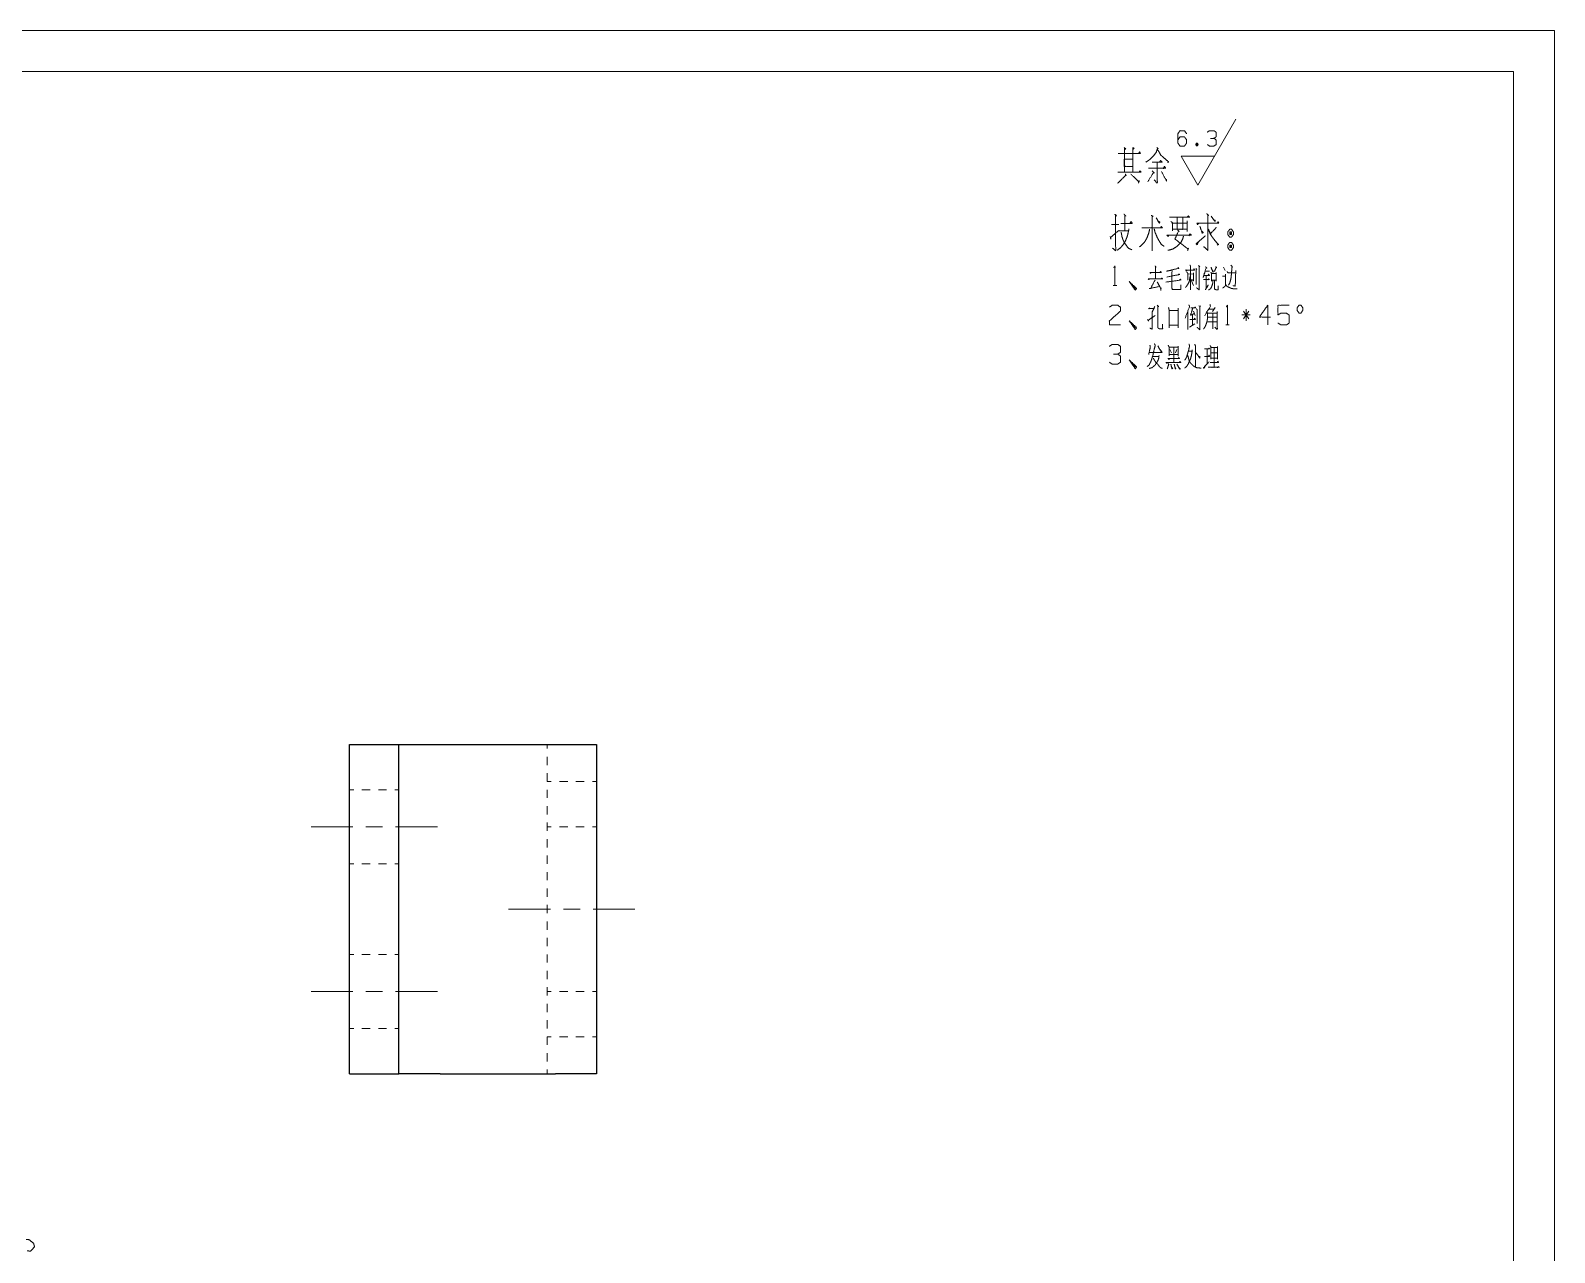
# Model space of a CAD drawing. Header units: millimetres. Extents: x 0 to 420, y 0 to 297.
# Drawn here: x 234.9 to 420, y 148.6 to 297 of the extents above; entities that cross this region are included whole.
import ezdxf

# ---------------------------------------------------------------- set-up
doc = ezdxf.new("R2010")
doc.units = ezdxf.units.MM
doc.layers.add('101', color=7, linetype='Continuous', true_color=0xffffff)

msp = doc.modelspace()

# ---------------------------------------------------------------- linework, layer by layer
at = {"layer": '101', "color": 133, "linetype": 'Continuous', "lineweight": 18}
for p, q in [((420, 297), (0, 297)), ((420, 0), (420, 297)), ((415, 292), (25, 292)), ((415, 5), (415, 292))]:
    msp.add_line(p, q, dxfattribs=at)
at = {"layer": '101', "color": 43, "linetype": 'Continuous', "lineweight": 18}
for p, q in [((376.68, 278.22), (381.3, 286.22)), ((376.5, 283.31), (376.63, 282.98)), ((374.66, 281.72), (378.7, 281.72)), ((376.68, 278.22), (374.66, 281.72))]:
    msp.add_line(p, q, dxfattribs=at)
at = {"layer": '101', "color": 72, "linetype": 'Continuous', "lineweight": 18}
for p, q in [((366.19, 273.45), (367.09, 273.45)), ((367.09, 272.66), (368.23, 272.66)), ((376.76, 268.46), (376.9, 268.31)), ((375.47, 267.41), (376.14, 267.44)), ((375.82, 266.79), (376.14, 266.01)), ((376.42, 268.11), (376.57, 267.96)), ((376.48, 268.01), (376.48, 266.14)), ((379.65, 267.16), (379.97, 267.16)), ((379.79, 268.24), (380, 267.84)), ((366.4, 266.01), (366.82, 266.01)), ((376.16, 262.9), (376.34, 262.4)), ((376.8, 263.57), (377.04, 263.5)), ((378.01, 263.15), (378.7, 263.15)), ((378.79, 263.35), (378.45, 262.87)), ((382.21, 262.92), (382.88, 261.97)), ((382.86, 262.92), (382.21, 261.97)), ((382.53, 261.72), (382.53, 263.15)), ((375.47, 262.85), (375.47, 260.67)), ((375.66, 260.95), (376.32, 261.37)), ((376.04, 262.47), (376.04, 261.2)), ((377.87, 261.62), (378.98, 261.62)), ((377.9, 262.17), (379, 262.17)), ((380.06, 261.25), (380.48, 261.25)), ((383.04, 262.45), (382.03, 262.45)), ((371.25, 257.41), (371.92, 257.41)), ((373.19, 258.54), (374.29, 258.54)), ((373.21, 257.64), (374.29, 257.64)), ((373.28, 258.26), (373.48, 257.84)), ((373.76, 258.44), (373.76, 256.69)), ((374.11, 258.26), (373.94, 257.84)), ((374.29, 258.66), (374.29, 257.44)), ((375.54, 258.04), (375.96, 258.04)), ((377.82, 258.31), (377.82, 256.49)), ((378.26, 257.84), (379.04, 257.84))]:
    msp.add_line(p, q, dxfattribs=at)
at = {"layer": '101', "color": 251, "linetype": 'Continuous', "lineweight": 25}
for p, q in [((273.63, 210.29), (279.63, 210.29)), ((273.63, 170.29), (273.63, 210.29)), ((279.63, 170.29), (279.63, 210.29)), ((284.63, 210.29), (298.63, 210.29)), ((303.63, 210.29), (303.63, 170.29)), ((273.63, 170.29), (279.63, 170.29)), ((284.63, 170.29), (298.63, 170.29))]:
    msp.add_line(p, q, dxfattribs=at)
at = {"layer": '101', "color": 53, "linetype": 'Continuous', "lineweight": 18}
for p, q in [((297.63, 209.79), (297.63, 210.29)), ((297.63, 207.79), (297.63, 208.79)), ((297.63, 205.79), (297.63, 206.79)), ((298.13, 205.79), (297.63, 205.79)), ((300.13, 205.79), (299.13, 205.79)), ((302.13, 205.79), (301.13, 205.79)), ((303.63, 205.79), (303.13, 205.79)), ((274.13, 204.79), (273.63, 204.79)), ((276.13, 204.79), (275.13, 204.79)), ((278.13, 204.79), (277.13, 204.79)), ((279.63, 204.79), (279.13, 204.79)), ((297.63, 203.79), (297.63, 204.79)), ((297.63, 201.79), (297.63, 202.79)), ((297.63, 199.79), (297.63, 200.79)), ((297.63, 200.29), (298.13, 200.29)), ((299.13, 200.29), (300.13, 200.29)), ((301.13, 200.29), (302.13, 200.29)), ((303.13, 200.29), (303.63, 200.29)), ((297.63, 197.79), (297.63, 198.79)), ((297.63, 195.79), (297.63, 196.79)), ((273.63, 195.79), (274.13, 195.79)), ((275.13, 195.79), (276.13, 195.79)), ((277.13, 195.79), (278.13, 195.79)), ((279.13, 195.79), (279.63, 195.79)), ((297.63, 193.79), (297.63, 194.79)), ((297.63, 191.79), (297.63, 192.79)), ((297.63, 189.79), (297.63, 190.79)), ((297.63, 187.79), (297.63, 188.79)), ((297.63, 185.79), (297.63, 186.79)), ((274.13, 184.79), (273.63, 184.79)), ((276.13, 184.79), (275.13, 184.79)), ((278.13, 184.79), (277.13, 184.79)), ((279.63, 184.79), (279.13, 184.79)), ((297.63, 183.79), (297.63, 184.79)), ((297.63, 181.79), (297.63, 182.79)), ((297.63, 179.79), (297.63, 180.79)), ((298.13, 180.29), (297.63, 180.29)), ((300.13, 180.29), (299.13, 180.29)), ((302.13, 180.29), (301.13, 180.29)), ((303.63, 180.29), (303.13, 180.29)), ((297.63, 177.79), (297.63, 178.79)), ((297.63, 175.79), (297.63, 176.79)), ((273.63, 175.79), (274.13, 175.79)), ((275.13, 175.79), (276.13, 175.79)), ((277.13, 175.79), (278.13, 175.79)), ((279.13, 175.79), (279.63, 175.79)), ((297.63, 174.79), (298.13, 174.79)), ((297.63, 173.79), (297.63, 174.79)), ((299.13, 174.79), (300.13, 174.79)), ((301.13, 174.79), (302.13, 174.79)), ((303.13, 174.79), (303.63, 174.79)), ((297.63, 171.79), (297.63, 172.79)), ((297.63, 170.29), (297.63, 170.79))]:
    msp.add_line(p, q, dxfattribs=at)
at = {"layer": '101', "color": 151, "linetype": 'Continuous', "lineweight": 18}
for p, q in [((275.62, 200.29), (277.63, 200.29)), ((299.62, 190.29), (301.63, 190.29)), ((275.62, 180.29), (277.63, 180.29))]:
    msp.add_line(p, q, dxfattribs=at)
at = {"layer": '101', "color": 43, "linetype": 'Continuous', "lineweight": 18}
for points, knots in [([(374.25, 283.71), (374.5, 284.08), (375.05, 284.08), (375.31, 283.71), (375.31, 283.33), (375.05, 282.96), (374.5, 282.96), (374.25, 283.33), (374.25, 284.46), (374.5, 284.83), (375.05, 284.83), (375.31, 284.46)], [0, 0, 0.07696, 0.169763, 0.248074, 0.312019, 0.390329, 0.483132, 0.560093, 0.751926, 0.828886, 0.921689, 1, 1]), ([(376.5, 282.98), (376.63, 282.98), (376.7, 283.16), (376.63, 283.31), (376.5, 283.31), (376.43, 283.16), (376.5, 282.98), (376.63, 283.31)], [0, 0, 0.093979, 0.236782, 0.365956, 0.459935, 0.589108, 0.731911, 1, 1]), ([(378.63, 283.9), (378.89, 284.08), (378.89, 284.65), (378.63, 284.83), (378.09, 284.83), (377.82, 284.65)], [0, 0, 0.153874, 0.429854, 0.583727, 0.846126, 1, 1]), ([(377.84, 283.14), (378.09, 282.96), (378.63, 282.96), (378.89, 283.14), (378.89, 283.71), (378.63, 283.9), (378.23, 283.9)], [0, 0, 0.124127, 0.343692, 0.472447, 0.703376, 0.836727, 1, 1])]:
    msp.add_open_spline(points, degree=1, knots=knots, dxfattribs=at)
at = {"layer": '101', "color": 72, "linetype": 'Continuous', "lineweight": 18}
for points, knots in [([(367.72, 282.79), (367.91, 282.64), (367.75, 282.49), (367.75, 282.79), (367.75, 279.79), (367.75, 282.07), (366.98, 282.07), (369.71, 282.07), (368.78, 282.07), (368.78, 282.75), (368.78, 279.79), (368.78, 281.36), (367.72, 281.36), (367.72, 280.5), (368.78, 280.5), (368.78, 279.79), (366.93, 279.79), (369.79, 279.79), (369.66, 279.97), (369.53, 279.79)], [0, 0, 0.009716, 0.018619, 0.030835, 0.152989, 0.24613, 0.277437, 0.388628, 0.426412, 0.453897, 0.574524, 0.638654, 0.681835, 0.716954, 0.760134, 0.789146, 0.864712, 0.9813, 0.99065, 1, 1]), ([(368.81, 282.56), (368.94, 282.67), (368.78, 282.79)], [0, 0, 0.471513, 1, 1]), ([(369.47, 282.07), (369.61, 282.26), (369.69, 282.07)], [0, 0, 0.529935, 1, 1]), ([(371.7, 282.79), (371.85, 282.64), (371.77, 282.67), (371.62, 282.22), (371.35, 281.85), (371.03, 281.51), (370.74, 281.25), (370.37, 281.02)], [0, 0, 0.086308, 0.121019, 0.309419, 0.490702, 0.673784, 0.82866, 1, 1]), ([(371.75, 282.56), (371.96, 282.26), (372.15, 281.89), (372.52, 281.55), (372.97, 281.17), (373.1, 281.06), (373.13, 281.06), (373.02, 280.91)], [0, 0, 0.162718, 0.348019, 0.570215, 0.829884, 0.906876, 0.91863, 1, 1]), ([(367.86, 279.56), (367.96, 279.37), (367.94, 279.45), (366.93, 278.44)], [0, 0, 0.125, 0.171154, 1, 1]), ([(368.55, 279.56), (369.53, 278.59), (369.53, 278.77), (369.47, 278.44)], [0, 0, 0.723289, 0.821345, 1, 1]), ([(371.14, 279.94), (371.38, 279.67), (371.32, 279.79), (370.58, 278.62)], [0, 0, 0.190892, 0.257813, 1, 1]), ([(370.66, 280.27), (372.76, 280.27), (372.62, 280.5), (372.49, 280.2)], [0, 0, 0.780473, 0.877782, 1, 1]), ([(371.14, 281.02), (372.33, 281.02), (372.15, 281.21), (372.01, 281.02)], [0, 0, 0.707422, 0.863849, 1, 1]), ([(371.75, 281.02), (371.75, 278.44), (371.38, 278.85)], [0, 0, 0.823407, 1, 1]), ([(372.25, 279.86), (372.86, 278.77), (372.89, 278.92), (372.84, 278.7)], [0, 0, 0.764771, 0.858207, 1, 1]), ([(366.58, 274.69), (366.8, 274.46), (366.69, 274.61), (366.69, 270.26), (366.32, 270.56)], [0, 0, 0.058118, 0.092645, 0.910293, 1, 1]), ([(367.7, 274.69), (367.94, 274.46), (367.8, 274.54), (367.8, 272.7)], [0, 0, 0.141502, 0.20722, 1, 1]), ([(371.01, 274.54), (371.25, 274.42), (371.14, 274.46), (371.14, 270.22), (371.14, 273.04), (369.87, 273.04), (372.36, 273.04), (372.23, 273.22), (372.17, 273.04)], [0, 0, 0.022711, 0.032398, 0.397211, 0.639344, 0.748901, 0.963455, 0.983225, 1, 1]), ([(371.62, 274.24), (371.99, 273.6), (372.07, 273.75), (371.88, 273.82)], [0, 0, 0.666004, 0.819281, 1, 1]), ([(373.25, 274.31), (375.67, 274.31), (375.53, 274.5), (375.38, 274.31)], [0, 0, 0.83535, 0.914861, 1, 1]), ([(373.39, 273.82), (373.6, 273.64), (373.6, 272.66), (373.6, 272.85), (375.38, 272.85), (375.38, 272.59), (375.38, 273.9), (375.38, 273.6), (373.52, 273.6), (374.18, 273.6), (374.18, 274.27), (374.18, 272.85), (374.85, 272.85), (374.85, 274.24)], [0, 0, 0.024062, 0.10693, 0.122866, 0.273837, 0.296147, 0.407698, 0.433195, 0.590926, 0.647256, 0.704625, 0.825739, 0.882073, 1, 1]), ([(377.76, 274.76), (377.97, 274.5), (377.89, 274.65), (377.89, 270.3), (377.39, 270.75)], [0, 0, 0.060994, 0.091683, 0.877914, 1, 1]), ([(378.29, 274.46), (378.76, 273.82), (378.79, 273.94), (378.58, 273.97)], [0, 0, 0.706404, 0.808919, 1, 1]), ([(366.03, 271.99), (366.11, 271.65), (366.05, 271.84), (367.09, 272.74)], [0, 0, 0.181305, 0.283197, 1, 1]), ([(368.31, 272.92), (368.2, 272.4), (368.1, 271.99), (367.96, 271.65), (367.8, 271.27), (367.54, 270.9), (367.27, 270.6), (366.85, 270.3)], [0, 0, 0.172187, 0.309112, 0.425674, 0.556628, 0.704269, 0.832974, 1, 1]), ([(367.3, 273.56), (368.71, 273.56), (368.57, 273.82), (368.44, 273.6)], [0, 0, 0.716778, 0.866786, 1, 1]), ([(367.35, 272.51), (367.41, 272.25), (367.46, 271.95), (367.57, 271.61), (367.72, 271.27), (368.23, 270.56), (368.65, 270.37)], [0, 0, 0.101602, 0.217193, 0.351409, 0.492973, 0.824035, 1, 1]), ([(370.82, 272.85), (370.69, 272.32), (370.45, 271.72), (370.18, 271.27), (369.6, 270.71)], [0, 0, 0.214887, 0.471142, 0.678416, 1, 1]), ([(371.38, 272.89), (371.48, 272.47), (371.7, 271.95), (371.96, 271.46), (372.25, 271.01), (372.57, 270.79)], [0, 0, 0.172219, 0.401193, 0.625588, 0.842424, 1, 1]), ([(373.18, 272.14), (373.04, 271.99), (372.91, 272.14), (375.88, 272.14), (375.72, 272.32), (375.59, 272.06)], [0, 0, 0.051206, 0.102405, 0.861894, 0.924787, 1, 1]), ([(374.24, 272.74), (374.42, 272.59), (374.34, 272.66), (373.89, 271.69), (375.48, 270.45), (375.53, 270.56), (375.43, 270.26)], [0, 0, 0.0615, 0.089675, 0.366506, 0.885938, 0.917991, 1, 1]), ([(376.78, 273.56), (376.64, 273.41), (376.56, 273.6), (379.21, 273.6), (379.14, 273.79), (379.03, 273.6)], [0, 0, 0.057617, 0.116242, 0.879371, 0.937997, 1, 1]), ([(376.93, 273.22), (377.2, 272.36), (377.33, 272.47), (377.15, 272.66)], [0, 0, 0.673373, 0.803137, 1, 1]), ([(378.92, 273.07), (378.21, 272.32), (377.94, 272.89), (378.21, 272.25), (378.45, 271.87), (378.71, 271.54), (379.16, 271.01), (379.21, 271.01), (379.03, 270.94)], [0, 0, 0.248756, 0.397955, 0.563609, 0.670256, 0.773233, 0.939247, 0.951973, 1, 1]), ([(380.77, 272.85), (380.54, 272.85), (380.32, 272.55), (380.32, 272.21), (380.54, 271.91), (380.77, 271.91), (380.99, 272.21), (380.99, 272.55), (380.77, 272.85)], [0, 0, 0.091012, 0.231146, 0.359875, 0.500009, 0.591021, 0.731146, 0.859875, 1, 1]), ([(380.54, 272.21), (380.77, 272.21), (380.54, 272.55), (380.54, 272.21)], [0, 0, 0.24116, 0.6589, 1, 1]), ([(380.77, 272.21), (380.77, 272.55), (380.54, 272.55)], [0, 0, 0.585821, 1, 1]), ([(374.93, 272.02), (374.85, 271.72), (374.61, 271.24), (374.1, 270.75), (373.63, 270.45), (373.04, 270.3)], [0, 0, 0.1141, 0.31364, 0.571346, 0.778587, 1, 1]), ([(376.72, 271.31), (376.59, 270.97), (376.46, 271.09), (377.6, 272.06)], [0, 0, 0.178046, 0.263407, 1, 1]), ([(380.99, 270.94), (380.77, 271.27), (380.54, 271.27), (380.32, 270.94), (380.32, 270.64), (380.54, 270.3), (380.77, 270.3), (380.99, 270.64), (380.99, 270.94)], [0, 0, 0.149199, 0.238514, 0.387721, 0.500007, 0.649207, 0.738522, 0.887714, 1, 1]), ([(380.54, 270.94), (380.54, 270.64), (380.77, 270.64)], [0, 0, 0.556971, 1, 1]), ([(380.77, 270.94), (380.54, 270.94), (380.77, 270.64), (380.77, 270.94)], [0, 0, 0.258827, 0.674606, 1, 1]), ([(375.72, 268.49), (375.79, 268.36), (375.79, 265.51)], [0, 0, 0.047976, 1, 1]), ([(380.69, 268.49), (380.84, 268.34), (380.8, 267.99), (380.76, 267.51), (380.69, 266.84), (380.55, 266.34), (380.39, 266.06)], [0, 0, 0.080825, 0.218771, 0.40554, 0.67167, 0.875423, 1, 1]), ([(366.47, 268.19), (366.61, 268.39), (366.61, 266.01)], [0, 0, 0.093489, 1, 1]), ([(371.48, 268.41), (371.61, 268.24), (371.52, 268.31), (371.52, 266.84), (370.65, 266.84), (372.4, 266.84), (372.31, 266.94), (372.21, 266.81)], [0, 0, 0.045422, 0.069988, 0.382586, 0.566131, 0.936972, 0.965258, 1, 1]), ([(370.78, 266.81), (370.7, 266.74), (370.65, 266.84)], [0, 0, 0.476601, 1, 1]), ([(371.48, 266.69), (370.93, 265.66), (370.78, 265.66), (372.03, 265.91), (371.75, 266.44), (372.19, 265.61), (372.21, 265.76), (372.17, 265.44)], [0, 0, 0.252054, 0.286553, 0.564057, 0.693382, 0.896347, 0.929102, 1, 1]), ([(371, 267.61), (370.92, 267.51), (370.86, 267.61), (372.24, 267.61), (372.15, 267.74), (372.08, 267.61)], [0, 0, 0.069428, 0.128326, 0.845633, 0.925284, 1, 1]), ([(372.79, 266.44), (374.62, 266.69), (374.55, 266.81), (374.45, 266.69)], [0, 0, 0.857804, 0.924206, 1, 1]), ([(374.27, 268.24), (374.36, 268.06), (374.31, 268.11), (372.87, 267.76), (373.53, 267.91), (373.53, 265.71), (373.56, 265.56), (373.65, 265.54), (374.61, 265.54), (374.61, 266.11)], [0, 0, 0.030686, 0.042095, 0.272771, 0.377788, 0.722125, 0.746246, 0.760617, 0.910004, 1, 1]), ([(372.89, 267.06), (374.47, 267.36), (374.36, 267.44), (374.24, 267.31)], [0, 0, 0.839668, 0.907774, 1, 1]), ([(375.75, 267.19), (375.68, 266.81), (375.65, 266.59), (375.58, 266.39), (375.4, 266.09), (375.31, 265.96), (375.17, 265.79)], [0, 0, 0.246559, 0.393714, 0.530761, 0.755732, 0.854643, 1, 1]), ([(375.35, 267.89), (375.29, 267.76), (375.2, 267.91), (376.28, 267.91), (376.21, 268.06), (376.16, 267.91)], [0, 0, 0.079277, 0.180905, 0.810312, 0.907118, 1, 1]), ([(375.35, 267.64), (375.45, 267.49), (375.45, 266.66)], [0, 0, 0.182103, 1, 1]), ([(376.14, 267.56), (376.14, 266.59), (375.98, 266.74)], [0, 0, 0.816843, 1, 1]), ([(376.83, 268.36), (376.83, 265.51), (376.51, 265.76)], [0, 0, 0.875682, 1, 1]), ([(377.62, 268.31), (377.76, 268.14), (377.69, 268.21), (377.32, 267.01), (377.57, 267.76), (378.1, 267.76)], [0, 0, 0.077467, 0.112959, 0.545479, 0.81742, 1, 1]), ([(377.36, 266.74), (378.1, 266.74), (377.99, 266.84), (377.9, 266.71)], [0, 0, 0.71297, 0.852965, 1, 1]), ([(377.45, 267.26), (378.08, 267.26), (377.99, 267.39), (377.92, 267.26)], [0, 0, 0.681984, 0.846075, 1, 1]), ([(377.68, 267.24), (377.68, 265.71), (377.59, 265.49), (377.94, 266.11)], [0, 0, 0.613744, 0.711026, 1, 1]), ([(378.49, 266.61), (378.49, 266.34), (378.42, 266.06), (378.31, 265.79), (378.19, 265.61), (377.96, 265.49)], [0, 0, 0.206834, 0.420393, 0.64207, 0.803267, 1, 1]), ([(378.24, 267.66), (378.33, 267.51), (378.33, 266.56), (378.33, 266.69), (378.91, 266.69), (378.91, 266.56), (378.91, 267.61), (378.91, 267.49), (378.31, 267.49)], [0, 0, 0.046631, 0.301098, 0.334579, 0.490817, 0.524299, 0.805552, 0.839034, 1, 1]), ([(378.28, 268.24), (378.51, 267.66), (378.56, 267.74), (378.42, 267.91)], [0, 0, 0.661535, 0.759644, 1, 1]), ([(378.68, 266.61), (378.68, 265.66), (378.75, 265.56), (378.89, 265.51), (379.16, 265.51), (379.16, 265.99)], [0, 0, 0.48405, 0.546451, 0.622883, 0.75797, 1, 1]), ([(378.86, 268.34), (378.95, 268.19), (378.91, 268.26), (378.7, 267.74)], [0, 0, 0.211497, 0.312205, 1, 1]), ([(380.04, 267.39), (380.04, 266.14), (380.02, 265.99), (379.88, 265.86), (379.69, 265.71)], [0, 0, 0.681085, 0.763373, 0.866206, 1, 1]), ([(380.23, 267.74), (380.34, 267.56), (381.26, 267.56)], [0, 0, 0.182091, 1, 1]), ([(381.28, 267.84), (381.22, 265.96), (380.96, 266.01)], [0, 0, 0.874254, 1, 1]), ([(368.48, 266.29), (369.08, 265.66), (368.94, 265.66), (368.34, 266.51), (369.08, 265.44), (369.24, 265.66), (368.34, 266.51)], [0, 0, 0.178028, 0.207066, 0.420802, 0.689039, 0.745613, 1, 1]), ([(380.09, 266.11), (380.22, 265.91), (380.39, 265.84), (380.59, 265.74), (380.76, 265.66), (380.96, 265.64), (381.21, 265.61), (381.45, 265.61)], [0, 0, 0.153716, 0.279195, 0.422094, 0.547599, 0.675721, 0.838258, 1, 1]), ([(365.94, 263.4), (366.26, 263.62), (366.95, 263.62), (367.28, 263.4), (367.28, 262.92), (365.92, 261.72), (365.94, 261.25), (367.28, 261.25)], [0, 0, 0.069693, 0.192975, 0.265275, 0.350228, 0.674737, 0.759749, 1, 1]), ([(370.79, 263.3), (370.76, 263.2), (370.67, 263.25), (371.41, 263.25)], [0, 0, 0.111652, 0.218549, 1, 1]), ([(371.45, 263.47), (371.11, 262.77), (371.11, 260.72), (370.86, 260.85)], [0, 0, 0.250157, 0.910671, 1, 1]), ([(371.73, 263.65), (371.91, 263.45), (371.82, 263.5), (371.82, 260.97), (371.84, 260.85), (371.99, 260.77), (372.4, 260.77), (372.4, 261.35)], [0, 0, 0.063901, 0.08821, 0.6927, 0.722922, 0.765026, 0.862345, 1, 1]), ([(373.12, 263.35), (373.19, 263.02), (373.19, 260.9), (373.19, 261.22), (374.29, 261.22), (374.29, 260.9), (374.29, 263.25), (374.29, 263), (373.21, 263)], [0, 0, 0.0422, 0.311812, 0.353048, 0.492088, 0.533324, 0.831484, 0.863204, 1, 1]), ([(375.13, 262.07), (375.68, 263.5), (375.59, 263.65), (375.58, 263.67)], [0, 0, 0.881758, 0.982305, 1, 1]), ([(376.05, 263.25), (375.79, 262.42), (376.25, 262.62)], [0, 0, 0.633567, 1, 1]), ([(375.81, 263.3), (376.41, 263.3), (376.34, 263.42), (376.25, 263.3)], [0, 0, 0.66949, 0.829474, 1, 1]), ([(376.48, 263.2), (376.58, 263.1), (376.58, 261.42)], [0, 0, 0.080053, 1, 1]), ([(376.92, 263.5), (376.92, 260.65), (376.58, 260.95)], [0, 0, 0.863555, 1, 1]), ([(378.15, 263.7), (378.21, 263.5), (377.5, 262.37)], [0, 0, 0.134742, 1, 1]), ([(377.87, 262.67), (379.04, 262.67), (379.04, 262.87), (379.04, 260.67), (378.75, 260.95)], [0, 0, 0.294511, 0.345, 0.900411, 1, 1]), ([(380.13, 263.42), (380.27, 263.62), (380.27, 261.25)], [0, 0, 0.093497, 1, 1]), ([(385.49, 262.2), (384.15, 262.2), (385.16, 263.62), (385.16, 261.25)], [0, 0, 0.245868, 0.565295, 1, 1]), ([(386.41, 261.47), (386.75, 261.25), (387.44, 261.25), (387.77, 261.47), (387.77, 262.42), (387.44, 262.67), (386.75, 262.67), (386.41, 262.45), (386.41, 263.62), (387.77, 263.62)], [0, 0, 0.062231, 0.168346, 0.230572, 0.376815, 0.441263, 0.547378, 0.609609, 0.790489, 1, 1]), ([(388.97, 262.67), (389.2, 262.67), (389.41, 263), (389.41, 263.32), (389.2, 263.65), (388.97, 263.65), (388.74, 263.32), (388.74, 263), (388.97, 262.67)], [0, 0, 0.085681, 0.230387, 0.351579, 0.496291, 0.581973, 0.730394, 0.851585, 1, 1]), ([(368.48, 261.52), (369.08, 260.9), (368.94, 260.9), (368.34, 261.75), (369.08, 260.67), (369.24, 260.9), (368.34, 261.75)], [0, 0, 0.178028, 0.207066, 0.420802, 0.689039, 0.745613, 1, 1]), ([(370.55, 261.9), (370.69, 261.7), (370.62, 261.8), (371.48, 262.37)], [0, 0, 0.174096, 0.261152, 1, 1]), ([(375.72, 261.9), (376.39, 261.9), (376.28, 262.05), (376.21, 261.9)], [0, 0, 0.657748, 0.837626, 1, 1]), ([(377.73, 262.85), (377.85, 262.67), (377.85, 262.17), (377.83, 261.95), (377.82, 261.8), (377.76, 261.57), (377.69, 261.35), (377.6, 261.12), (377.52, 260.97), (377.37, 260.75)], [0, 0, 0.095695, 0.318944, 0.419716, 0.487156, 0.590371, 0.695675, 0.80361, 0.88135, 1, 1]), ([(378.4, 262.65), (378.49, 262.67), (378.49, 260.75)], [0, 0, 0.045545, 1, 1]), ([(366.95, 257.69), (367.28, 257.91), (367.28, 258.64), (366.95, 258.86), (366.26, 258.86), (365.92, 258.64)], [0, 0, 0.153882, 0.429856, 0.583738, 0.846131, 1, 1]), ([(365.94, 256.71), (366.26, 256.49), (366.95, 256.49), (367.28, 256.71), (367.28, 257.44), (366.95, 257.69), (366.43, 257.69)], [0, 0, 0.124122, 0.343686, 0.472451, 0.703379, 0.836742, 1, 1]), ([(371.38, 258.96), (371.5, 258.79), (371.27, 257.84), (371.2, 257.49), (371.02, 256.94), (370.93, 256.71), (370.83, 256.54), (370.76, 256.36), (370.51, 256.19)], [0, 0, 0.069926, 0.388852, 0.505363, 0.693868, 0.772748, 0.839515, 0.9011, 1, 1]), ([(370.85, 258.79), (370.9, 258.54), (370.7, 257.66)], [0, 0, 0.221855, 1, 1]), ([(371.96, 257.51), (371.92, 257.21), (371.84, 256.94), (371.69, 256.69), (371.5, 256.39), (371.29, 256.19), (371.09, 256.04), (370.78, 255.96)], [0, 0, 0.143872, 0.281443, 0.418242, 0.588515, 0.727353, 0.844313, 1, 1]), ([(370.79, 257.89), (372.33, 257.89), (372.24, 258.09), (372.15, 257.89)], [0, 0, 0.778571, 0.889285, 1, 1]), ([(371.82, 258.69), (372.12, 258.14), (372.15, 258.24)], [0, 0, 0.855279, 1, 1]), ([(373.07, 258.79), (373.18, 258.56), (373.18, 257.49)], [0, 0, 0.187916, 1, 1]), ([(376, 258.21), (375.89, 257.49), (375.82, 257.26), (375.79, 257.09), (375.68, 256.91), (375.59, 256.71), (375.54, 256.56), (375.42, 256.36), (375.31, 256.21), (375.08, 255.99)], [0, 0, 0.296651, 0.392136, 0.464418, 0.547269, 0.635794, 0.700211, 0.795424, 0.869799, 1, 1]), ([(375.59, 258.91), (375.68, 258.69), (375.59, 258.36), (375.56, 258.19), (375.49, 257.96), (375.42, 257.71), (375.35, 257.49), (375.29, 257.29), (375.2, 257.14), (375.1, 256.96)], [0, 0, 0.116539, 0.278916, 0.364989, 0.4787, 0.603961, 0.717665, 0.817427, 0.90135, 1, 1]), ([(375.42, 257.56), (375.49, 257.39), (375.54, 257.19), (375.58, 257.01), (375.75, 256.66), (375.84, 256.56), (376.09, 256.31), (376.23, 256.19), (376.41, 256.09), (376.65, 256.01), (376.88, 256.01), (377.06, 255.99)], [0, 0, 0.07519, 0.157617, 0.228749, 0.38495, 0.438121, 0.578257, 0.653439, 0.734337, 0.837352, 0.92889, 1, 1]), ([(376.3, 258.89), (376.37, 258.71), (376.37, 256.19)], [0, 0, 0.069549, 1, 1]), ([(376.34, 258.01), (376.92, 257.21), (376.92, 257.44)], [0, 0, 0.814824, 1, 1]), ([(377.48, 257.41), (378.1, 257.41), (378.03, 257.56), (377.99, 257.44)], [0, 0, 0.676588, 0.857933, 1, 1]), ([(377.5, 258.34), (378.1, 258.34), (378.03, 258.44), (377.99, 258.31)], [0, 0, 0.704249, 0.847771, 1, 1]), ([(378.17, 258.74), (378.26, 258.59), (378.26, 257.09), (378.26, 257.21), (379.07, 257.21), (379.07, 257.09), (379.07, 258.59), (379.07, 258.49), (378.26, 258.49), (378.65, 258.49), (378.65, 256.09), (377.94, 256.09), (379.28, 256.09), (379.2, 256.14), (379.18, 256.19), (379.07, 256.04)], [0, 0, 0.016857, 0.162099, 0.174202, 0.252928, 0.265031, 0.410273, 0.419956, 0.498682, 0.536334, 0.76872, 0.837179, 0.967247, 0.977077, 0.982213, 1, 1]), ([(368.48, 256.76), (369.08, 256.14), (368.94, 256.14), (368.34, 256.99), (369.08, 255.91), (369.24, 256.14), (368.34, 256.99)], [0, 0, 0.178028, 0.207066, 0.420802, 0.689039, 0.745613, 1, 1]), ([(371.27, 257.21), (371.34, 257.06), (371.48, 256.84), (371.59, 256.66), (371.82, 256.44), (371.96, 256.24), (372.15, 256.04), (372.35, 255.96)], [0, 0, 0.098133, 0.255369, 0.376443, 0.56673, 0.711664, 0.876695, 1, 1]), ([(372.98, 256.69), (372.89, 256.59), (372.79, 256.69), (374.59, 256.69), (374.52, 256.81), (374.39, 256.69)], [0, 0, 0.055575, 0.116268, 0.866969, 0.926764, 1, 1]), ([(373.03, 256.56), (373.14, 256.46), (372.95, 255.89)], [0, 0, 0.19365, 1, 1]), ([(373.19, 257.14), (373.18, 257.04), (373.05, 257.16), (374.45, 257.16), (374.36, 257.29), (374.27, 257.16)], [0, 0, 0.051289, 0.14012, 0.845361, 0.922681, 1, 1]), ([(373.39, 256.49), (373.53, 255.91), (373.62, 255.96), (373.48, 256.11)], [0, 0, 0.658094, 0.770917, 1, 1]), ([(373.79, 256.49), (373.95, 255.89), (374.02, 255.89), (373.9, 256.09)], [0, 0, 0.669861, 0.746195, 1, 1]), ([(374.13, 256.49), (374.47, 255.86), (374.54, 255.91), (374.36, 256.09)], [0, 0, 0.679075, 0.761951, 1, 1]), ([(377.57, 256.21), (377.41, 255.96), (377.34, 256.04), (378.03, 256.74)], [0, 0, 0.214439, 0.289023, 1, 1]), ([(378.17, 256.66), (379.18, 256.66), (379.11, 256.84), (379.04, 256.69)], [0, 0, 0.739692, 0.878262, 1, 1]), ([(234.48, 148.79), (234.88, 148.74), (235.36, 149.28), (235.26, 149.68), (234.74, 150.13), (234.34, 150.18)], [0, 0, 0.153868, 0.429851, 0.583725, 0.846125, 1, 1])]:
    msp.add_open_spline(points, degree=1, knots=knots, dxfattribs=at)
at = {"layer": '101', "color": 251, "linetype": 'Continuous', "lineweight": 25}
for points, knots in [([(279.63, 210.29), (279.75, 210.29), (280.72, 210.29), (282.46, 210.29), (284.63, 210.29)], [0, 0, 0.025069, 0.218165, 0.566113, 1, 1]), ([(298.63, 210.29), (299.74, 210.29), (301.74, 210.29), (303.13, 210.29), (303.63, 210.29)], [0, 0, 0.222519, 0.62349, 0.900967, 1, 1]), ([(284.63, 170.29), (282.46, 170.29), (280.72, 170.29), (280.12, 170.29), (279.63, 170.29)], [0, 0, 0.433887, 0.781835, 0.900972, 1, 1]), ([(303.63, 170.29), (303.5, 170.29), (302.53, 170.29), (301.74, 170.29), (299.74, 170.29), (298.63, 170.29)], [0, 0, 0.025073, 0.218169, 0.37651, 0.777481, 1, 1])]:
    msp.add_open_spline(points, degree=1, knots=knots, dxfattribs=at)
at = {"layer": '101', "color": 151, "linetype": 'Continuous', "lineweight": 18}
for points, knots in [([(268.95, 200.29), (270.54, 200.29), (274.03, 200.29)], [0, 0, 0.312242, 1, 1]), ([(279.22, 200.29), (281.13, 200.29), (284.3, 200.29)], [0, 0, 0.375518, 1, 1]), ([(292.95, 190.29), (294.54, 190.29), (298.03, 190.29)], [0, 0, 0.312242, 1, 1]), ([(303.22, 190.29), (305.13, 190.29), (308.3, 190.29)], [0, 0, 0.375518, 1, 1]), ([(268.95, 180.29), (270.54, 180.29), (274.03, 180.29)], [0, 0, 0.312242, 1, 1]), ([(279.22, 180.29), (281.13, 180.29), (284.3, 180.29)], [0, 0, 0.375518, 1, 1])]:
    msp.add_open_spline(points, degree=1, knots=knots, dxfattribs=at)

doc.saveas('drawing.dxf')
